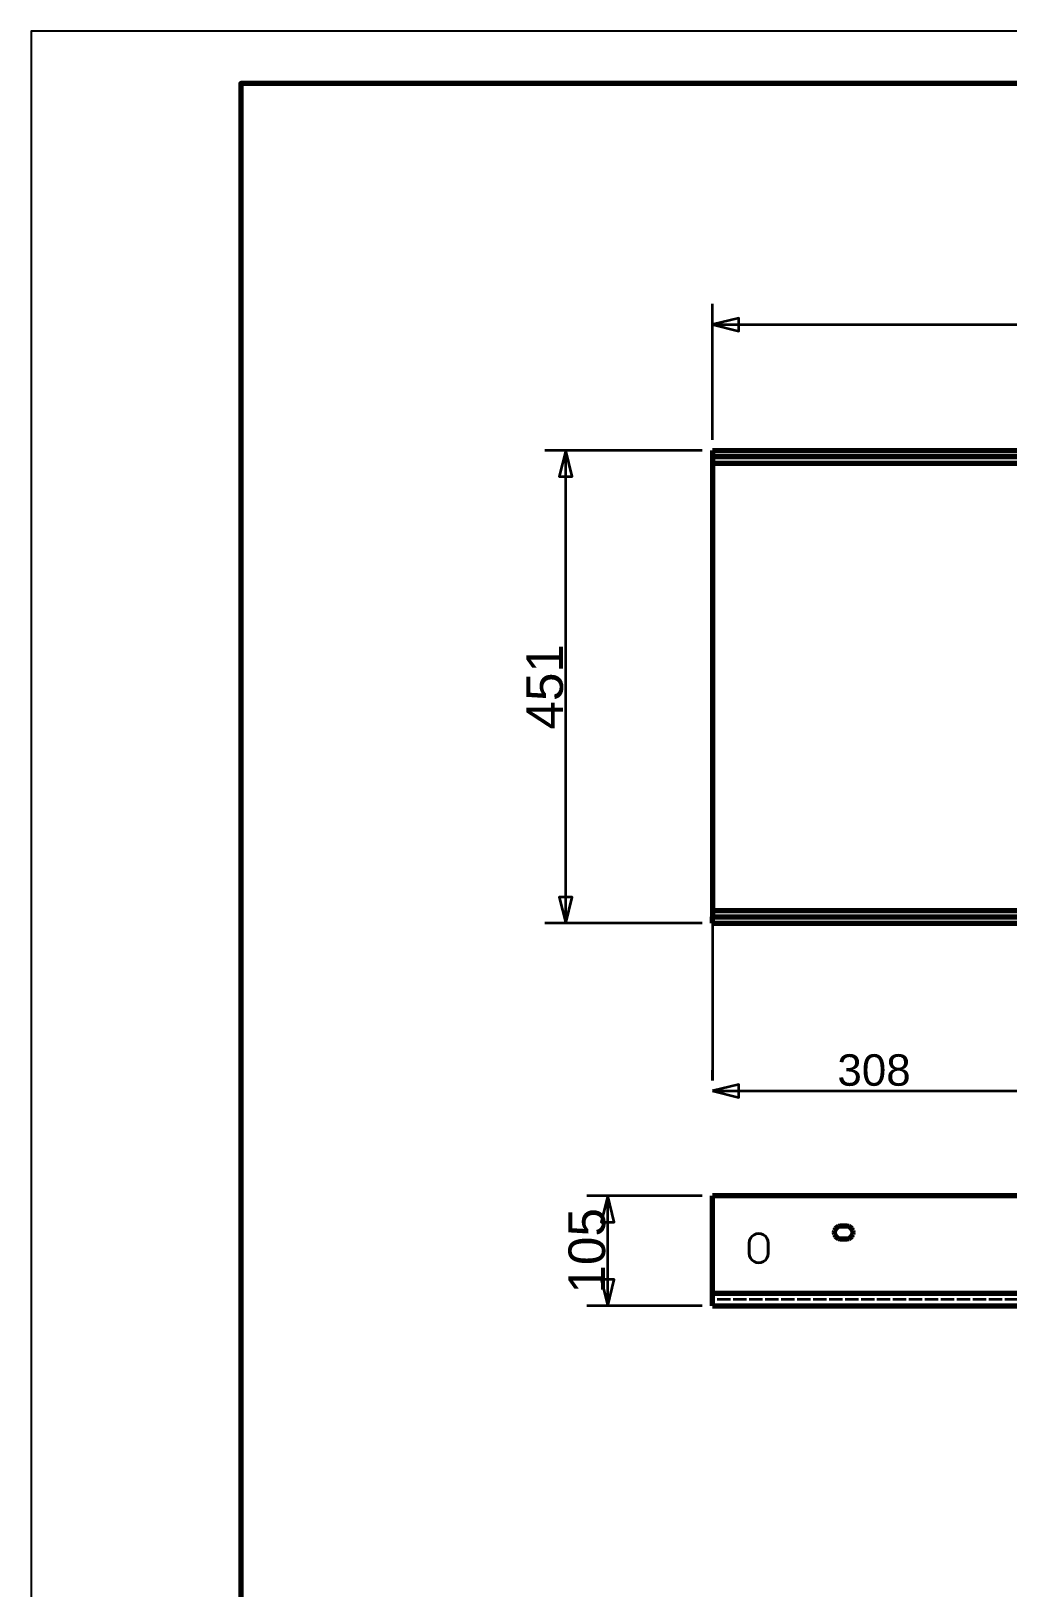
# Model space of a CAD drawing. Header units: millimetres. Extents: x 0 to 420, y 0 to 297.
# Drawn here: x 0 to 93.2, y 148.5 to 297 of the extents above; entities that cross this region are included whole.
import ezdxf
from ezdxf.enums import TextEntityAlignment as Align

# ---------------------------------------------------------------- set-up
doc = ezdxf.new("R2010")
doc.units = ezdxf.units.MM
doc.linetypes.add('DASHED', pattern=[1.524, 1.27, -0.254])
doc.styles.add('GOST', font='Arial')

msp = doc.modelspace()

# ---------------------------------------------------------------- linework, layer by layer
at = {"color": 7, "lineweight": 35}
for p, q in [((65, 258), (65, 271)), ((65, 269), (275.5, 269)), ((64, 257), (49, 257)), ((51, 211.9), (51, 257)), ((64, 211.9), (49, 211.9)), ((65, 211.9), (65, 196.9)), ((65, 196.9), (65, 197.9)), ((65, 195.9), (95.8, 195.9)), ((64, 185.9), (53, 185.9)), ((55, 175.4), (55, 185.9)), ((64, 175.4), (53, 175.4))]:
    msp.add_line(p, q, dxfattribs=at)
at = {"color": 1, "lineweight": 70}
for p, q in [((65, 257), (275.5, 257)), ((65, 257), (65, 256.4)), ((275.5, 256.4), (65, 256.4)), ((65, 256.4), (65, 256.4)), ((65, 256.4), (65, 256.38)), ((65, 256.38), (65, 256.37)), ((65, 256.37), (65, 256.34)), ((65, 256.34), (65, 256.31)), ((65, 256.31), (65, 256.27)), ((65, 256.27), (65, 256.22)), ((65, 256.22), (65, 256.17)), ((65, 256.17), (65, 256.12)), ((65, 256.12), (65, 256.06)), ((65, 256.06), (65, 256)), ((65, 256), (65, 255.93)), ((65, 255.93), (65, 255.87)), ((65, 255.87), (65, 255.8)), ((65, 255.8), (65, 213.1)), ((65, 255.8), (275.5, 255.8)), ((65, 213.1), (65, 213.03)), ((65, 213.1), (275.5, 213.1)), ((65, 213.03), (65, 212.97)), ((65, 212.97), (65, 212.9)), ((65, 212.9), (65, 212.84)), ((65, 212.84), (65, 212.78)), ((65, 212.78), (65, 212.73)), ((65, 212.73), (65, 212.68)), ((65, 212.68), (65, 212.63)), ((65, 212.63), (65, 212.59)), ((65, 212.59), (65, 212.56)), ((65, 212.56), (65, 212.53)), ((65, 212.53), (65, 212.52)), ((65, 212.52), (65, 212.5)), ((65, 211.9), (65, 212.5)), ((65, 212.5), (275.5, 212.5)), ((65, 212.5), (65, 212.5)), ((65, 211.9), (275.5, 211.9)), ((65, 176.6), (65, 185.9)), ((275.5, 185.9), (65, 185.9)), ((76.71, 182.75), (76.63, 182.59)), ((76.85, 182.89), (76.71, 182.75)), ((77.01, 182.97), (76.85, 182.89)), ((77.2, 183), (77.01, 182.97)), ((77.8, 183), (77.2, 183)), ((77.99, 182.97), (77.8, 183)), ((78.15, 182.89), (77.99, 182.97)), ((78.29, 182.75), (78.15, 182.89)), ((78.37, 182.59), (78.29, 182.75)), ((76.63, 182.59), (76.6, 182.4)), ((76.6, 182.4), (76.63, 182.21)), ((76.63, 182.21), (76.71, 182.05)), ((76.71, 182.05), (76.85, 181.91)), ((76.85, 181.91), (77.01, 181.83)), ((77.01, 181.83), (77.2, 181.8)), ((77.2, 181.8), (77.8, 181.8)), ((77.8, 181.8), (77.99, 181.83)), ((77.99, 181.83), (78.15, 181.91)), ((78.15, 181.91), (78.29, 182.05)), ((78.29, 182.05), (78.37, 182.21)), ((78.4, 182.4), (78.37, 182.59)), ((78.37, 182.21), (78.4, 182.4)), ((65, 176.47), (65, 176.6)), ((65, 176.6), (275.5, 176.6)), ((65, 176.33), (65, 176.47)), ((65, 176.2), (65, 176.33)), ((65, 176.08), (65, 176.2)), ((65, 175.96), (65, 176.08)), ((65, 175.85), (65, 175.96)), ((65, 175.75), (65, 175.85)), ((65, 175.66), (65, 175.75)), ((65, 175.58), (65, 175.66)), ((65, 175.52), (65, 175.58)), ((65, 175.47), (65, 175.52)), ((65, 175.43), (65, 175.47)), ((65, 175.41), (65, 175.43)), ((65, 175.4), (65, 175.41)), ((65, 175.4), (275.5, 175.4))]:
    msp.add_line(p, q, dxfattribs=at)
at = {"color": 5, "linetype": 'DASHED', "lineweight": 35}
for p, q in [((275.5, 257), (65, 257)), ((65, 257), (65, 256.99)), ((65, 257), (65, 256.4)), ((65, 256.99), (65, 256.97)), ((65, 256.97), (65, 256.93)), ((65, 256.93), (65, 256.88)), ((87.12, 257), (87.1, 257)), ((87.1, 257), (87.1, 257)), ((87.1, 257), (87.1, 257)), ((87.1, 257), (87.12, 257)), ((87.13, 257), (87.12, 257)), ((87.12, 257), (87.13, 257)), ((87.16, 257), (87.13, 257)), ((87.13, 257), (87.16, 257)), ((87.19, 257), (87.16, 257)), ((87.16, 257), (87.19, 257)), ((87.23, 257), (87.19, 257)), ((87.19, 257), (87.23, 257)), ((87.28, 257), (87.23, 257)), ((87.23, 257), (87.28, 257)), ((87.33, 257), (87.28, 257)), ((87.28, 257), (87.33, 257)), ((87.38, 257), (87.33, 257)), ((87.33, 257), (87.38, 257)), ((87.44, 257), (87.38, 257)), ((87.38, 257), (87.44, 257)), ((87.5, 257), (87.44, 257)), ((87.44, 257), (87.5, 257)), ((87.57, 257), (87.5, 257)), ((87.5, 257), (87.57, 257)), ((87.63, 257), (87.57, 257)), ((87.57, 257), (87.63, 257)), ((87.7, 257), (87.63, 257)), ((87.63, 257), (87.7, 257)), ((88.3, 257), (87.7, 257)), ((87.7, 257), (88.3, 257)), ((88.3, 257), (88.37, 257)), ((88.37, 257), (88.3, 257)), ((88.37, 257), (88.43, 257)), ((88.43, 257), (88.37, 257)), ((88.43, 257), (88.5, 257)), ((88.5, 257), (88.43, 257)), ((88.5, 257), (88.56, 257)), ((88.56, 257), (88.5, 257)), ((88.56, 257), (88.62, 257)), ((88.62, 257), (88.56, 257)), ((88.62, 257), (88.67, 257)), ((88.67, 257), (88.62, 257)), ((88.67, 257), (88.72, 257)), ((88.72, 257), (88.67, 257)), ((88.72, 257), (88.77, 257)), ((88.77, 257), (88.72, 257)), ((88.77, 257), (88.81, 257)), ((88.81, 257), (88.77, 257)), ((88.81, 257), (88.84, 257)), ((88.84, 257), (88.81, 257)), ((88.84, 257), (88.87, 257)), ((88.87, 257), (88.84, 257)), ((88.87, 257), (88.88, 257)), ((88.88, 257), (88.87, 257)), ((88.88, 257), (88.9, 257)), ((88.9, 257), (88.88, 257)), ((88.9, 257), (88.9, 257)), ((88.9, 257), (88.9, 257)), ((65, 256.88), (65, 256.82)), ((65, 256.82), (65, 256.74)), ((65, 256.74), (65, 256.65)), ((65, 256.65), (65, 256.55)), ((65, 256.55), (65, 256.44)), ((65, 256.44), (65, 256.32)), ((65, 256.4), (275.5, 256.4)), ((65, 256.32), (65, 256.2)), ((65, 256.2), (65, 256.07)), ((65, 256.07), (65, 255.93)), ((65, 255.93), (65, 255.8)), ((65, 255.8), (65, 213.1)), ((87.12, 256.4), (87.1, 256.4)), ((87.1, 256.4), (87.1, 256.4)), ((87.1, 256.4), (87.1, 256.4)), ((87.1, 256.4), (87.12, 256.4)), ((87.13, 256.4), (87.12, 256.4)), ((87.12, 256.4), (87.13, 256.4)), ((87.16, 256.4), (87.13, 256.4)), ((87.13, 256.4), (87.16, 256.4)), ((87.19, 256.4), (87.16, 256.4)), ((87.16, 256.4), (87.19, 256.4)), ((87.23, 256.4), (87.19, 256.4)), ((87.19, 256.4), (87.23, 256.4)), ((87.28, 256.4), (87.23, 256.4)), ((87.23, 256.4), (87.28, 256.4)), ((87.33, 256.4), (87.28, 256.4)), ((87.28, 256.4), (87.33, 256.4)), ((87.38, 256.4), (87.33, 256.4)), ((87.33, 256.4), (87.38, 256.4)), ((87.44, 256.4), (87.38, 256.4)), ((87.38, 256.4), (87.44, 256.4)), ((87.5, 256.4), (87.44, 256.4)), ((87.44, 256.4), (87.5, 256.4)), ((87.57, 256.4), (87.5, 256.4)), ((87.5, 256.4), (87.57, 256.4)), ((87.63, 256.4), (87.57, 256.4)), ((87.57, 256.4), (87.63, 256.4)), ((87.7, 256.4), (87.63, 256.4)), ((87.63, 256.4), (87.7, 256.4)), ((87.7, 256.4), (88.3, 256.4)), ((88.3, 256.4), (87.7, 256.4)), ((88.3, 256.4), (88.37, 256.4)), ((88.37, 256.4), (88.3, 256.4)), ((88.37, 256.4), (88.43, 256.4)), ((88.43, 256.4), (88.37, 256.4)), ((88.43, 256.4), (88.5, 256.4)), ((88.5, 256.4), (88.43, 256.4)), ((88.5, 256.4), (88.56, 256.4)), ((88.56, 256.4), (88.5, 256.4)), ((88.56, 256.4), (88.62, 256.4)), ((88.62, 256.4), (88.56, 256.4)), ((88.62, 256.4), (88.67, 256.4)), ((88.67, 256.4), (88.62, 256.4)), ((88.67, 256.4), (88.72, 256.4)), ((88.72, 256.4), (88.67, 256.4)), ((88.72, 256.4), (88.77, 256.4)), ((88.77, 256.4), (88.72, 256.4)), ((88.77, 256.4), (88.81, 256.4)), ((88.81, 256.4), (88.77, 256.4)), ((88.81, 256.4), (88.84, 256.4)), ((88.84, 256.4), (88.81, 256.4)), ((88.84, 256.4), (88.87, 256.4)), ((88.87, 256.4), (88.84, 256.4)), ((88.87, 256.4), (88.88, 256.4)), ((88.88, 256.4), (88.87, 256.4)), ((88.88, 256.4), (88.9, 256.4)), ((88.9, 256.4), (88.88, 256.4)), ((88.9, 256.4), (88.9, 256.4)), ((88.9, 256.4), (88.9, 256.4)), ((65, 213.1), (65, 212.97)), ((65, 212.97), (65, 212.83)), ((65, 212.83), (65, 212.7)), ((65, 212.7), (65, 212.58)), ((65, 212.58), (65, 212.46)), ((65, 211.9), (65, 212.5)), ((65, 212.5), (275.5, 212.5)), ((65, 212.46), (65, 212.35)), ((65, 212.35), (65, 212.25)), ((65, 212.25), (65, 212.16)), ((65, 212.16), (65, 212.08)), ((65, 212.08), (65, 212.02)), ((65, 212.02), (65, 211.97)), ((65, 211.97), (65, 211.93)), ((65, 211.93), (65, 211.91)), ((65, 211.91), (65, 211.9)), ((275.5, 211.9), (65, 211.9)), ((65, 176.6), (65, 185.9)), ((65, 185.9), (65, 176.6)), ((65, 185.9), (65, 176.6)), ((275.5, 185.9), (65, 185.9)), ((65, 185.9), (275.5, 185.9)), ((275.5, 185.9), (65, 185.9)), ((76.63, 182.59), (76.71, 182.75)), ((76.71, 182.75), (76.85, 182.89)), ((76.85, 182.89), (77.01, 182.97)), ((77.01, 182.97), (77.2, 183)), ((77.2, 183), (77.8, 183)), ((77.8, 183), (77.99, 182.97)), ((77.99, 182.97), (78.15, 182.89)), ((78.15, 182.89), (78.29, 182.75)), ((78.29, 182.75), (78.37, 182.59)), ((68.5, 181.4), (68.53, 181.63)), ((68.53, 181.63), (68.5, 181.4)), ((68.5, 180.4), (68.5, 181.4)), ((68.5, 181.4), (68.5, 180.4)), ((68.53, 181.63), (68.62, 181.85)), ((68.62, 181.85), (68.53, 181.63)), ((68.62, 181.85), (68.76, 182.04)), ((68.76, 182.04), (68.62, 181.85)), ((68.76, 182.04), (68.95, 182.18)), ((68.95, 182.18), (68.76, 182.04)), ((68.95, 182.18), (69.17, 182.27)), ((69.17, 182.27), (68.95, 182.18)), ((69.17, 182.27), (69.4, 182.3)), ((69.4, 182.3), (69.17, 182.27)), ((69.4, 182.3), (69.63, 182.27)), ((69.63, 182.27), (69.4, 182.3)), ((69.63, 182.27), (69.85, 182.18)), ((69.85, 182.18), (69.63, 182.27)), ((69.85, 182.18), (70.04, 182.04)), ((70.04, 182.04), (69.85, 182.18)), ((70.04, 182.04), (70.18, 181.85)), ((70.18, 181.85), (70.04, 182.04)), ((70.18, 181.85), (70.27, 181.63)), ((70.27, 181.63), (70.18, 181.85)), ((70.27, 181.63), (70.3, 181.4)), ((70.3, 181.4), (70.27, 181.63)), ((70.3, 181.4), (70.3, 180.4)), ((70.3, 180.4), (70.3, 181.4)), ((76.6, 182.4), (76.63, 182.59)), ((76.63, 182.21), (76.6, 182.4)), ((76.71, 182.05), (76.63, 182.21)), ((76.85, 181.91), (76.71, 182.05)), ((77.01, 181.83), (76.85, 181.91)), ((77.2, 181.8), (77.01, 181.83)), ((77.8, 181.8), (77.2, 181.8)), ((77.99, 181.83), (77.8, 181.8)), ((78.15, 181.91), (77.99, 181.83)), ((78.29, 182.05), (78.15, 181.91)), ((78.37, 182.21), (78.29, 182.05)), ((78.37, 182.59), (78.4, 182.4)), ((78.4, 182.4), (78.37, 182.21)), ((68.53, 180.17), (68.5, 180.4)), ((68.5, 180.4), (68.53, 180.17)), ((68.62, 179.95), (68.53, 180.17)), ((68.53, 180.17), (68.62, 179.95)), ((68.76, 179.76), (68.62, 179.95)), ((68.62, 179.95), (68.76, 179.76)), ((68.95, 179.62), (68.76, 179.76)), ((68.76, 179.76), (68.95, 179.62)), ((70.04, 179.76), (69.85, 179.62)), ((69.85, 179.62), (70.04, 179.76)), ((70.18, 179.95), (70.04, 179.76)), ((70.04, 179.76), (70.18, 179.95)), ((70.27, 180.17), (70.18, 179.95)), ((70.18, 179.95), (70.27, 180.17)), ((70.3, 180.4), (70.27, 180.17)), ((70.27, 180.17), (70.3, 180.4)), ((69.17, 179.53), (68.95, 179.62)), ((68.95, 179.62), (69.17, 179.53)), ((69.4, 179.5), (69.17, 179.53)), ((69.17, 179.53), (69.4, 179.5)), ((69.63, 179.53), (69.4, 179.5)), ((69.4, 179.5), (69.63, 179.53)), ((69.85, 179.62), (69.63, 179.53)), ((69.63, 179.53), (69.85, 179.62)), ((65, 176.53), (65, 176.6)), ((65, 176.6), (65, 176.53)), ((65, 176.6), (65, 176.47)), ((65, 176.47), (65, 176.53)), ((65, 176.53), (65, 176.47)), ((65, 176.4), (65, 176.47)), ((65, 176.47), (65, 176.4)), ((65, 176.47), (65, 176.33)), ((65, 176.34), (65, 176.4)), ((65, 176.4), (65, 176.34)), ((65, 176.28), (65, 176.34)), ((65, 176.34), (65, 176.28)), ((65, 176.33), (65, 176.2)), ((65, 176.23), (65, 176.28)), ((65, 176.28), (65, 176.23)), ((65, 176.18), (65, 176.23)), ((65, 176.23), (65, 176.18)), ((65, 176.2), (65, 176.08)), ((65, 176.13), (65, 176.18)), ((65, 176.18), (65, 176.13)), ((65, 176.09), (65, 176.13)), ((65, 176.13), (65, 176.09)), ((65, 176.06), (65, 176.09)), ((65, 176.09), (65, 176.06)), ((65, 176.08), (65, 175.96)), ((65, 176.03), (65, 176.06)), ((65, 176.06), (65, 176.03)), ((65, 176.02), (65, 176.03)), ((65, 176.03), (65, 176.02)), ((65, 176), (65, 176.02)), ((65, 176.02), (65, 176)), ((65, 176), (65, 176)), ((65, 176), (65, 176)), ((275.5, 176), (65, 176)), ((275.5, 176), (65, 176)), ((65, 175.96), (65, 175.85)), ((65, 175.85), (65, 175.75)), ((65, 175.75), (65, 175.66)), ((65, 175.66), (65, 175.58)), ((65, 175.58), (65, 175.52)), ((65, 175.52), (65, 175.47)), ((65, 175.47), (65, 175.43)), ((65, 175.43), (65, 175.41)), ((65, 175.41), (65, 175.4)), ((65, 175.4), (275.5, 175.4))]:
    msp.add_line(p, q, dxfattribs=at)
at = {"color": 7, "lineweight": 25}
msp.add_lwpolyline([(0, 0), (420, 0), (420, 297), (0, 297)], close=True, dxfattribs=at)
at = {"color": 7, "lineweight": 70}
msp.add_lwpolyline([(20, 5), (415, 5), (415, 292), (20, 292)], close=True, dxfattribs=at)
at = {"color": 7, "lineweight": 35}
for points in [[(65, 269), (67.5, 268.38), (67.5, 269.62)], [(51, 257), (50.38, 254.5), (51.62, 254.5)], [(51, 211.9), (51.62, 214.4), (50.38, 214.4)], [(65, 195.9), (67.5, 195.28), (67.5, 196.53)], [(55, 185.9), (54.38, 183.4), (55.62, 183.4)], [(55, 175.4), (55.62, 177.9), (54.38, 177.9)]]:
    msp.add_lwpolyline(points, close=True, dxfattribs=at)

# ---------------------------------------------------------------- texts
at = {"color": 7, "style": 'GOST'}
for s, p in [('451', (49, 234.45)), ('105', (53, 180.65))]:
    msp.add_text(s, height=3.5, rotation=90, dxfattribs=at).set_placement(p, align=Align.MIDDLE)
msp.add_text('308', height=3, dxfattribs=at).set_placement((80.4, 197.9), align=Align.MIDDLE)

doc.saveas('drawing.dxf')
